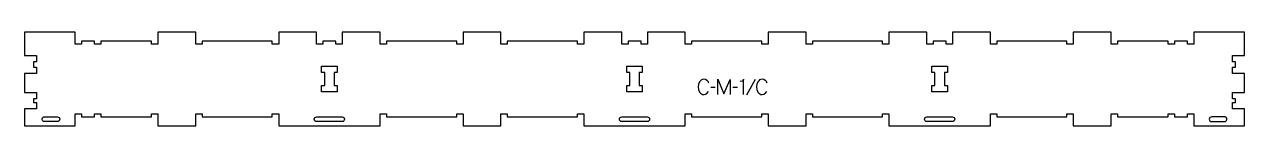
# Model space of a CAD drawing. Header units: millimetres. Extents: x -1200 to 1200, y -92 to 93.
import ezdxf

# ---------------------------------------------------------------- set-up
doc = ezdxf.new("R2010")
doc.units = ezdxf.units.MM
for name, color, linetype, true_color in [('1_ANYTOOL_1MMDEEP_LABELS_S', 2, 'Continuous', 0xffff00), ('3_ANYTOOL_CUTTHROUGH_INSID', 4, 'Continuous', 0x00ffff), ('4_ANYTOOL_CUTTHROUGH_OUTSI', 5, 'Continuous', 0x0000ff)]:
    doc.layers.add(name, color=color, linetype=linetype, true_color=true_color)

msp = doc.modelspace()

# ---------------------------------------------------------------- linework, layer by layer
at = {"layer": '1_ANYTOOL_1MMDEEP_LABELS_S'}
for p, q in [((158.9, -16.1), (150.1, -16.2)), ((202.4, -16.1), (193.6, -16.2)), ((237.2, -0.5), (220, -31.2))]:
    msp.add_line(p, q, dxfattribs=at)
for points in [[(146.2, -7.5, 0.131103), (142.4, -2.1), (139.7, -0.5), (136.4, 0), (133.8, -0.3), (131.5, -1.2), (129.6, -2.7), (128, -4.7), (125.9, -9.6), (125.2, -15), (125.9, -20.4), (128, -25.3), (129.7, -27.4), (131.6, -28.8), (134, -29.7), (136.7, -30), (139.6, -29.6), (141.9, -28.4), (145.5, -24.2)], [(260.8, -7.5, 0.131103), (257, -2.1), (254.3, -0.5), (251, 0), (248.4, -0.3), (246.1, -1.2), (244.2, -2.7), (242.6, -4.7), (240.5, -9.6), (239.8, -15), (240.5, -20.4), (242.6, -25.3), (244.3, -27.4), (246.2, -28.8), (248.6, -29.7), (251.3, -30), (254.2, -29.6), (256.5, -28.4), (260.1, -24.2)]]:
    msp.add_lwpolyline(points, format="xyb", dxfattribs=at)
for points in [[(164, -30), (164, 0), (176, -28.4), (188, -0.1), (188, -30)], [(214.5, -30), (214.5, 0), (214.2, -1.1), (213.7, -2), (212.9, -2.8), (211.9, -3.4), (207.5, -4.3)]]:
    msp.add_lwpolyline(points, dxfattribs=at)
at = {"layer": '3_ANYTOOL_CUTTHROUGH_INSID'}
for points in [[(-590.7, 13.4), (-590.7, -12.1), (-584.7, -12.1), (-584.7, -24.6), (-615.2, -24.6), (-615.2, -12.1), (-609.2, -12.1), (-609.2, 13.4), (-615.2, 13.4), (-615.2, 25.9), (-584.7, 25.9), (-584.7, 13.4)], [(9.3, 13.4), (9.3, -12.1), (15.3, -12.1), (15.3, -24.6), (-15.2, -24.6), (-15.2, -12.1), (-9.2, -12.1), (-9.2, 13.4), (-15.2, 13.4), (-15.2, 25.9), (15.3, 25.9), (15.3, 13.4)], [(609.3, 13.4), (609.3, -12.1), (615.3, -12.1), (615.3, -24.6), (584.8, -24.6), (584.8, -12.1), (590.8, -12.1), (590.8, 13.4), (584.8, 13.4), (584.8, 25.9), (615.3, 25.9), (615.3, 13.4)]]:
    msp.add_lwpolyline(points, close=True, dxfattribs=at)
for points in [[(-1135, -83.6), (-1160.7, -83.6), (-1161.5, -83.5), (-1162.3, -83.3), (-1163, -82.8), (-1164.1, -81.4), (-1164.7, -79.7), (-1164.7, -78), (-1164.1, -76.3), (-1163, -74.9), (-1162.3, -74.5), (-1161.5, -74.2), (-1160.7, -74.1), (-1135, -74.1, -1)], [(-575, -83.6), (-625, -83.6, -1), (-625, -74.1), (-575, -74.1, -1)], [(25, -83.6), (-25, -83.6, -1), (-25, -74.1), (25, -74.1, -1)], [(625, -83.6), (575, -83.6, -1), (575, -74.1), (625, -74.1, -1)], [(1135, -83.6), (1160.7, -83.6), (1161.5, -83.5), (1162.3, -83.3), (1163, -82.8), (1164.1, -81.4), (1164.7, -79.7), (1164.7, -78), (1164.1, -76.3), (1163, -74.9), (1162.3, -74.5), (1161.5, -74.2), (1160.7, -74.1), (1135, -74.1, 1)]]:
    msp.add_lwpolyline(points, format="xyb", close=True, dxfattribs=at)
at = {"layer": '4_ANYTOOL_CUTTHROUGH_OUTSI'}
msp.add_lwpolyline([(-1199.8, 93.4), (-1199.8, 46.9), (-1176, 46.9, -0.414214), (-1175.8, 46.6), (-1175.8, 34.6, -0.414214), (-1176, 34.4), (-1181.8, 34.4), (-1181.8, 23.9), (-1176, 23.9, -0.414214), (-1175.8, 23.6), (-1175.8, 11.6, -0.414214), (-1176, 11.4), (-1199.8, 11.4), (-1199.8, -26), (-1176, -26, -0.414214), (-1175.8, -26.3), (-1175.8, -38.3, -0.414214), (-1176, -38.5), (-1181.8, -38.5), (-1181.8, -46.1), (-1176, -46.1, -0.414214), (-1175.8, -46.4), (-1175.8, -58.4, -0.414214), (-1176, -58.6), (-1199.8, -58.6), (-1199.8, -92.1), (-1100.2, -92.1), (-1100.2, -68.4, -0.414214), (-1100, -68.1), (-1088, -68.1, -0.414214), (-1087.7, -68.4), (-1087.7, -74.1), (-1062.2, -74.1), (-1062.2, -68.4, -0.414214), (-1062, -68.1), (-1050, -68.1, -0.414214), (-1049.7, -68.4), (-1049.7, -74.1), (-949.7, -74.1), (-949.7, -68.4, -0.414214), (-949.5, -68.1), (-937.5, -68.1, -0.414214), (-937.2, -68.4), (-937.2, -92.1), (-862.7, -92.1), (-862.7, -68.4, -0.414214), (-862.5, -68.1), (-850.5, -68.1, -0.414214), (-850.2, -68.4), (-850.2, -74.1), (-712.2, -74.1), (-712.2, -68.4, -0.414214), (-712, -68.1), (-700, -68.1, -0.414214), (-699.7, -68.4), (-699.7, -92.1), (-500.2, -92.1), (-500.2, -68.4, -0.414214), (-500, -68.1), (-488, -68.1, -0.414214), (-487.7, -68.4), (-487.7, -74.1), (-349.7, -74.1), (-349.7, -68.4, -0.414214), (-349.5, -68.1), (-337.5, -68.1, -0.414214), (-337.2, -68.4), (-337.2, -92.1), (-262.7, -92.1), (-262.7, -68.4, -0.414214), (-262.5, -68.1), (-250.5, -68.1, -0.414214), (-250.2, -68.4), (-250.2, -74.1), (-112.2, -74.1), (-112.2, -68.4, -0.414214), (-112, -68.1), (-100, -68.1, -0.414214), (-99.7, -68.4), (-99.7, -92.1), (99.8, -92.1), (99.8, -68.4, -0.414214), (100, -68.1), (112, -68.1, -0.414214), (112.3, -68.4), (112.3, -74.1), (250.3, -74.1), (250.3, -68.4, -0.414214), (250.5, -68.1), (262.5, -68.1, -0.414214), (262.8, -68.4), (262.8, -92.1), (337.3, -92.1), (337.3, -68.4, -0.414214), (337.5, -68.1), (349.5, -68.1, -0.414214), (349.8, -68.4), (349.8, -74.1), (487.8, -74.1), (487.8, -68.4, -0.414214), (488, -68.1), (500, -68.1, -0.414214), (500.3, -68.4), (500.3, -92.1), (699.8, -92.1), (699.8, -68.4, -0.414214), (700, -68.1), (712, -68.1, -0.414214), (712.3, -68.4), (712.3, -74.1), (850.3, -74.1), (850.3, -68.4, -0.414214), (850.5, -68.1), (862.5, -68.1, -0.414214), (862.8, -68.4), (862.8, -92.1), (937.3, -92.1), (937.3, -68.4, -0.414214), (937.5, -68.1), (949.5, -68.1, -0.414214), (949.8, -68.4), (949.8, -74.1), (1049.7, -74.1), (1049.7, -68.4, -0.414214), (1050, -68.1), (1062, -68.1, -0.414214), (1062.2, -68.4), (1062.2, -74.1), (1087.7, -74.1), (1087.7, -68.4, -0.414214), (1088, -68.1), (1100, -68.1, -0.414214), (1100.2, -68.4), (1100.2, -92.1), (1199.7, -92.1), (1199.7, -58.6), (1176, -58.6, -0.414214), (1175.7, -58.4), (1175.7, -46.4, -0.414214), (1176, -46.1), (1181.7, -46.1), (1181.7, -38.5), (1176, -38.5, -0.414214), (1175.7, -38.3), (1175.7, -26.3, -0.414214), (1176, -26), (1199.7, -26), (1199.7, 11.4), (1176, 11.4, -0.414214), (1175.7, 11.6), (1175.7, 23.6, -0.414214), (1176, 23.9), (1181.7, 23.9), (1181.7, 34.4), (1176, 34.4, -0.414214), (1175.7, 34.6), (1175.7, 46.6, -0.414214), (1176, 46.9), (1199.7, 46.9), (1199.7, 93.4), (1100.2, 93.4), (1100.2, 69.6, -0.414214), (1100, 69.4), (1088, 69.4, -0.414214), (1087.7, 69.6), (1087.7, 75.4), (1062.2, 75.4), (1062.2, 69.6, -0.414214), (1062, 69.4), (1050, 69.4, -0.414214), (1049.7, 69.6), (1049.7, 75.4), (949.8, 75.4), (949.8, 69.6, -0.414214), (949.5, 69.4), (937.5, 69.4, -0.414214), (937.3, 69.6), (937.3, 93.4), (862.8, 93.4), (862.8, 69.6, -0.414214), (862.5, 69.4), (850.5, 69.4, -0.414214), (850.3, 69.6), (850.3, 75.4), (712.3, 75.4), (712.3, 69.6, -0.414214), (712, 69.4), (700, 69.4, -0.414214), (699.8, 69.6), (699.8, 93.4), (625.3, 93.4), (625.3, 69.6, -0.414214), (625, 69.4), (613, 69.4, -0.414214), (612.8, 69.6), (612.8, 75.4), (587.3, 75.4), (587.3, 69.6, -0.414214), (587, 69.4), (575, 69.4, -0.414214), (574.8, 69.6), (574.8, 93.4), (500.3, 93.4), (500.3, 69.6, -0.414214), (500, 69.4), (488, 69.4, -0.414214), (487.8, 69.6), (487.8, 75.4), (349.8, 75.4), (349.8, 69.6, -0.414214), (349.5, 69.4), (337.5, 69.4, -0.414214), (337.3, 69.6), (337.3, 93.4), (262.8, 93.4), (262.8, 69.6, -0.414214), (262.5, 69.4), (250.5, 69.4, -0.414214), (250.3, 69.6), (250.3, 75.4), (112.3, 75.4), (112.3, 69.6, -0.414214), (112, 69.4), (100, 69.4, -0.414214), (99.8, 69.6), (99.8, 93.4), (25.3, 93.4), (25.3, 69.6, -0.414214), (25, 69.4), (13, 69.4, -0.414214), (12.8, 69.6), (12.8, 75.4), (-12.7, 75.4), (-12.7, 69.6, -0.414214), (-13, 69.4), (-25, 69.4, -0.414214), (-25.2, 69.6), (-25.2, 93.4), (-99.7, 93.4), (-99.7, 69.6, -0.414214), (-100, 69.4), (-112, 69.4, -0.414214), (-112.2, 69.6), (-112.2, 75.4), (-250.2, 75.4), (-250.2, 69.6, -0.414214), (-250.5, 69.4), (-262.5, 69.4, -0.414214), (-262.7, 69.6), (-262.7, 93.4), (-337.2, 93.4), (-337.2, 69.6, -0.414214), (-337.5, 69.4), (-349.5, 69.4, -0.414214), (-349.7, 69.6), (-349.7, 75.4), (-487.7, 75.4), (-487.7, 69.6, -0.414214), (-488, 69.4), (-500, 69.4, -0.414214), (-500.2, 69.6), (-500.2, 93.4), (-574.7, 93.4), (-574.7, 69.6, -0.414214), (-575, 69.4), (-587, 69.4, -0.414214), (-587.2, 69.6), (-587.2, 75.4), (-612.7, 75.4), (-612.7, 69.6, -0.414214), (-613, 69.4), (-625, 69.4, -0.414214), (-625.2, 69.6), (-625.2, 93.4), (-699.7, 93.4), (-699.7, 69.6, -0.414214), (-700, 69.4), (-712, 69.4, -0.414214), (-712.2, 69.6), (-712.2, 75.4), (-850.2, 75.4), (-850.2, 69.6, -0.414214), (-850.5, 69.4), (-862.5, 69.4, -0.414214), (-862.7, 69.6), (-862.7, 93.4), (-937.2, 93.4), (-937.2, 69.6, -0.414214), (-937.5, 69.4), (-949.5, 69.4, -0.414214), (-949.7, 69.6), (-949.7, 75.4), (-1049.7, 75.4), (-1049.7, 69.6, -0.414214), (-1050, 69.4), (-1062, 69.4, -0.414214), (-1062.2, 69.6), (-1062.2, 75.4), (-1087.7, 75.4), (-1087.7, 69.6, -0.414214), (-1088, 69.4), (-1100, 69.4, -0.414214), (-1100.2, 69.6), (-1100.2, 93.4)], format="xyb", close=True, dxfattribs=at)

doc.saveas('drawing.dxf')
